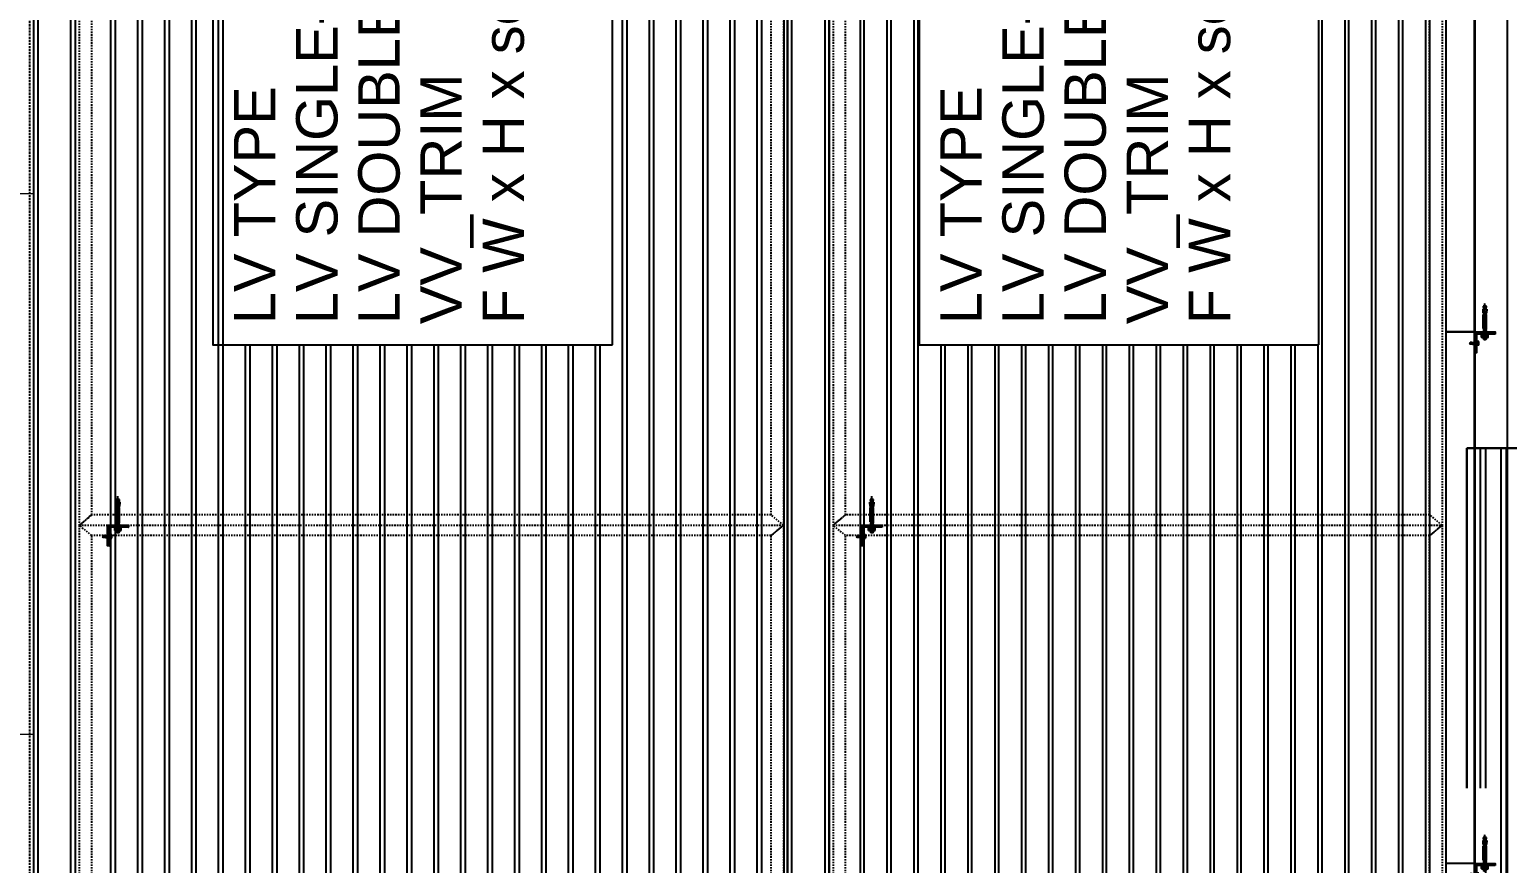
# Model space of a CAD drawing. Header units: millimetres. Extents: x -187664 to 435448, y -313239 to 299894.
# Drawn here: x 364046 to 367614, y 175036 to 177050 of the extents above; entities that cross this region are included whole.
import ezdxf
from ezdxf.enums import TextEntityAlignment as Align

# ---------------------------------------------------------------- set-up
doc = ezdxf.new("R2010")
doc.units = ezdxf.units.MM
doc.set_wipeout_variables(frame=1)
for name, pattern in [('CENTER', [2, 1.25, -0.25, 0.25, -0.25]), ('HIDDEN', [0.375, 0.25, -0.125]), ('TA_HL_001.00000', [6.5, 3.55, -2.95]), ('XKITLINE00', [0]), ('XKITLINE02', [4, 2, -2])]:
    doc.linetypes.add(name, pattern=pattern)
for name, color, linetype in [('000 - ESTIMATE_ASPG_MAIN_COLOR_6', 7, 'Continuous'), ('000 - ESTIMATE_ASPG_TEXT_COLOR_1', 7, 'Continuous'), ('000 - ESTIMATE_ASPG_WIPEOUT_', 7, 'Continuous'), ('000 - EXISTING_BUILDING_MAIN_COLOR_251', 7, 'Continuous'), ('000 - EXISTING_CANOPY_MAIN_COLOR_251', 7, 'Continuous'), ('000 - EXISTING_DIM_MAIN_COLOR_251', 7, 'Continuous'), ('000 - STRUCTURE_STEEL_ACCESORIES_MAIN_COLOR_2', 7, 'Continuous'), ('000 - STRUCTURE_STEEL_ACCESORIES_WIPEOUT_', 7, 'Continuous'), ('010 - ASPG_ACCESSORIES_HATCH_', 7, 'Continuous'), ('010 - ASPG_ACCESSORIES_SUB_COLOR_2', 7, 'Continuous'), ('010 - ASPG_ACCESSORIES_SYMBOL_', 7, 'Continuous'), ('010 - ASPG_EXTR_MAIN_COLOR_2', 7, 'Continuous'), ('010 - ASPG_EXTR_WIPEOUT_', 7, 'Continuous'), ('010 - ASPG_FASTERN_HIDDEN_', 7, 'Continuous'), ('010 - ASPG_FASTERN_MAIN_COLOR_1', 7, 'Continuous'), ('010 - ASPG_FASTERN_SUB_COLOR_2', 7, 'Continuous'), ('010 - ASPG_FRAMING_MAIN_COLOR_1', 7, 'Continuous'), ('010 - ASPG_FRAMING_SUB_COLOR_1', 7, 'Continuous'), ('010 - ASPG_FRAMING_SUB_COLOR_2', 7, 'Continuous'), ('010 - ASPG_FRAMING_WIPEOUT_', 7, 'Continuous')]:
    doc.layers.add(name, color=color, linetype=linetype)
doc.layers.add('Bolt', color=7, linetype='Continuous', lineweight=0)
doc.layers.add('Part', color=7, linetype='Continuous', lineweight=0)
doc.styles.add('_Arial', font='arial.ttf')
doc.styles.add('RomanS', font='arial.ttf', dxfattribs={"width": 0.8})

# ---------------------------------------------------------------- blocks, each defined once
blk = doc.blocks.new('*A10731050')
at = {"layer": 'Part', "color": 7, "linetype": 'XKITLINE00', "lineweight": 0}
for p, q in [((220.989273, 36.662929), (220.989273, -28.217071)), ((223.389273, -28.217071), (223.389273, 36.662929))]:
    blk.add_line(p, q, dxfattribs=at)
blk = doc.blocks.new('*A10811057')
at = {"layer": 'Part', "color": 7, "linetype": 'XKITLINE00', "lineweight": 0}
for p, q in [((198.989275, -9.257071), (198.989275, -9.777071)), ((198.989275, -9.257071), (220.829273, -9.257071)), ((220.829273, -9.257071), (220.829273, -9.777071)), ((198.989275, -9.777071), (220.829273, -9.777071))]:
    blk.add_line(p, q, dxfattribs=at)
blk = doc.blocks.new('*A10821058')
at = {"layer": 'Part', "color": 7, "linetype": 'XKITLINE00', "lineweight": 0}
for p, q in [((218.189281, -9.777071), (218.189281, -9.825071)), ((218.189281, -9.825071), (218.989281, -9.825071)), ((218.989281, -9.825071), (218.989281, -9.777071))]:
    blk.add_line(p, q, dxfattribs=at)
blk = doc.blocks.new('*A10831059')
at = {"layer": 'Part', "color": 7, "linetype": 'XKITLINE00', "lineweight": 0}
for p, q in [((218.565281, -9.825071), (218.613281, -9.825071)), ((218.565281, -10.625071), (218.565281, -9.825071)), ((218.613281, -9.825071), (218.613281, -10.625071)), ((218.565281, -10.065071), (218.613281, -10.065071)), ((218.613281, -10.625071), (218.565281, -10.625071))]:
    blk.add_line(p, q, dxfattribs=at)
blk = doc.blocks.new('*A10841060')
at = {"layer": 'Bolt'}
for points in [[(218.405, -9.729), (218.405, -9.777), (218.293, -9.777), (218.293, -9.729)], [(218.405, -9.777), (218.405, -9.825), (218.293, -9.825), (218.293, -9.777)], [(218.885, -9.729), (218.885, -9.777), (218.773, -9.777), (218.773, -9.729)], [(218.885, -9.777), (218.885, -9.825), (218.773, -9.825), (218.773, -9.777)]]:
    blk.add_hatch(color=7, dxfattribs=at).paths.add_polyline_path(points, flags=17)
at = {"layer": 'Bolt', "color": 7, "linetype": 'XKITLINE00', "lineweight": 0}
for p, q in [((218.349, -9.888), (218.349, -9.545)), ((218.829, -9.888), (218.829, -9.545)), ((218.293, -9.777), (218.293, -9.729)), ((218.293, -9.825), (218.293, -9.777)), ((218.405, -9.777), (218.405, -9.729)), ((218.405, -9.825), (218.405, -9.777)), ((218.773, -9.777), (218.773, -9.729)), ((218.773, -9.825), (218.773, -9.777)), ((218.885, -9.777), (218.885, -9.729)), ((218.885, -9.825), (218.885, -9.777))]:
    blk.add_line(p, q, dxfattribs=at)
blk = doc.blocks.new('*A10851061')
at = {"layer": 'Part', "color": 7, "linetype": 'XKITLINE00', "lineweight": 0}
for p, q in [((218.989281, 0.342929), (218.189281, 0.342929)), ((218.189281, -9.257071), (218.189281, 0.342929)), ((218.989281, -9.257071), (218.989281, 0.342929)), ((218.189281, -26.217071), (218.189281, -9.825071)), ((218.989281, -26.217071), (218.989281, -9.825071))]:
    blk.add_line(p, q, dxfattribs=at)
blk = doc.blocks.new('*A11021078')
at = {"layer": 'Part', "color": 7, "linetype": 'XKITLINE00', "lineweight": 0}
for p, q in [((200.829275, -9.825071), (200.829275, -9.777071)), ((201.629275, -9.825071), (200.829275, -9.825071)), ((201.629275, -9.777071), (201.629275, -9.825071))]:
    blk.add_line(p, q, dxfattribs=at)
blk = doc.blocks.new('*A11031079')
at = {"layer": 'Part', "color": 7, "linetype": 'XKITLINE00', "lineweight": 0}
for p, q in [((201.205275, -9.825071), (201.253275, -9.825071)), ((201.205275, -10.625071), (201.205275, -9.825071)), ((201.253275, -9.825071), (201.253275, -10.625071)), ((201.205275, -10.065071), (201.253275, -10.065071)), ((201.253275, -10.625071), (201.205275, -10.625071))]:
    blk.add_line(p, q, dxfattribs=at)
blk = doc.blocks.new('*A11041080')
at = {"layer": 'Bolt'}
for points in [[(201.045, -9.729), (201.045, -9.777), (200.933, -9.777), (200.933, -9.729)], [(201.045, -9.777), (201.045, -9.825), (200.933, -9.825), (200.933, -9.777)], [(201.525, -9.729), (201.525, -9.777), (201.413, -9.777), (201.413, -9.729)], [(201.525, -9.777), (201.525, -9.825), (201.413, -9.825), (201.413, -9.777)]]:
    blk.add_hatch(color=7, dxfattribs=at).paths.add_polyline_path(points, flags=17)
at = {"layer": 'Bolt', "color": 7, "linetype": 'XKITLINE00', "lineweight": 0}
for p, q in [((200.989, -9.888), (200.989, -9.545)), ((201.469, -9.888), (201.469, -9.545)), ((200.933, -9.777), (200.933, -9.729)), ((200.933, -9.825), (200.933, -9.777)), ((201.045, -9.777), (201.045, -9.729)), ((201.045, -9.825), (201.045, -9.777)), ((201.413, -9.777), (201.413, -9.729)), ((201.413, -9.825), (201.413, -9.777)), ((201.525, -9.777), (201.525, -9.729)), ((201.525, -9.825), (201.525, -9.777))]:
    blk.add_line(p, q, dxfattribs=at)
blk = doc.blocks.new('*A11051081')
at = {"layer": 'Part', "color": 7, "linetype": 'XKITLINE00', "lineweight": 0}
for p, q in [((201.629275, 0.342929), (200.829275, 0.342929)), ((200.829275, -9.257071), (200.829275, 0.342929)), ((201.629275, -9.257071), (201.629275, 0.342929)), ((200.829275, -26.217071), (200.829275, -9.825071)), ((201.629275, -26.217071), (201.629275, -9.825071))]:
    blk.add_line(p, q, dxfattribs=at)
blk = doc.blocks.new('*A11111087')
at = {"layer": 'Part', "color": 7, "linetype": 'XKITLINE00', "lineweight": 0}
blk.add_line((198.829275, -28.217071), (198.829275, 36.662929), dxfattribs=at)
blk = doc.blocks.new('*A11411111')
at = {"layer": 'Bolt'}
for points in [[(217.925, 0.503), (217.925, 0.423), (217.813, 0.423), (217.813, 0.503)], [(219.365, 0.503), (219.365, 0.423), (219.253, 0.423), (219.253, 0.503)]]:
    blk.add_hatch(color=7, dxfattribs=at).paths.add_polyline_path(points, flags=17)
at = {"layer": 'Bolt', "color": 7, "linetype": 'XKITLINE00', "lineweight": 0}
for p, q in [((217.813, 0.423), (217.813, 0.503)), ((217.869, 0.423), (217.869, 0.503)), ((217.925, 0.423), (217.925, 0.503)), ((219.253, 0.423), (219.253, 0.503)), ((219.309, 0.423), (219.309, 0.503)), ((219.365, 0.423), (219.365, 0.503))]:
    blk.add_line(p, q, dxfattribs=at)
blk = doc.blocks.new('*A11421112')
at = {"layer": 'Bolt', "color": 7, "linetype": 'XKITLINE02', "lineweight": 0}
for p, q in [((218.525281, 0.318929), (218.565281, 0.318929)), ((218.461921, 0.182929), (218.805281, 0.182929)), ((218.525281, 0.046929), (218.565281, 0.046929)), ((218.565281, 0.238929), (218.613281, 0.238929)), ((218.565281, 0.126929), (218.613281, 0.126929))]:
    blk.add_line(p, q, dxfattribs=at)
blk = doc.blocks.new('*A11431113')
at = {"layer": 'Part', "color": 7, "linetype": 'XKITLINE00', "lineweight": 0}
for p, q in [((218.085281, 0.422929), (218.085281, 0.382929)), ((218.085281, 0.382929), (218.525281, 0.382929)), ((218.525281, 0.382929), (218.525281, 0.342929)), ((218.565281, 0.342929), (218.565281, 0.422929))]:
    blk.add_line(p, q, dxfattribs=at)
blk = doc.blocks.new('*A11441114')
at = {"layer": 'Part', "color": 7, "linetype": 'XKITLINE00', "lineweight": 0}
for p, q in [((217.549281, 0.662929), (217.709281, 0.502929)), ((219.469281, 0.502929), (219.629281, 0.662929)), ((217.709281, 0.502929), (219.469281, 0.502929))]:
    blk.add_line(p, q, dxfattribs=at)
blk = doc.blocks.new('*A11451115')
at = {"layer": 'Part', "color": 7, "linetype": 'XKITLINE00', "lineweight": 0}
for p, q in [((217.709281, 0.422929), (217.709281, 0.502929)), ((217.709281, 0.502929), (219.469281, 0.502929)), ((217.709281, 0.422929), (219.469281, 0.422929)), ((219.469281, 0.422929), (219.469281, 0.502929))]:
    blk.add_line(p, q, dxfattribs=at)
blk = doc.blocks.new('*A11461116')
at = {"layer": 'Bolt'}
for points in [[(200.565, 0.503), (200.565, 0.423), (200.453, 0.423), (200.453, 0.503)], [(202.005, 0.503), (202.005, 0.423), (201.893, 0.423), (201.893, 0.503)]]:
    blk.add_hatch(color=7, dxfattribs=at).paths.add_polyline_path(points, flags=17)
at = {"layer": 'Bolt', "color": 7, "linetype": 'XKITLINE00', "lineweight": 0}
for p, q in [((200.453, 0.423), (200.453, 0.503)), ((200.509, 0.423), (200.509, 0.503)), ((200.565, 0.423), (200.565, 0.503)), ((201.893, 0.423), (201.893, 0.503)), ((201.949, 0.423), (201.949, 0.503)), ((202.005, 0.423), (202.005, 0.503))]:
    blk.add_line(p, q, dxfattribs=at)
blk = doc.blocks.new('*A11471117')
at = {"layer": 'Bolt', "color": 7, "linetype": 'XKITLINE02', "lineweight": 0}
for p, q in [((201.165275, 0.318929), (201.205275, 0.318929)), ((201.101915, 0.182929), (201.445275, 0.182929)), ((201.165275, 0.046929), (201.205275, 0.046929)), ((201.205275, 0.238929), (201.253275, 0.238929)), ((201.205275, 0.126929), (201.253275, 0.126929))]:
    blk.add_line(p, q, dxfattribs=at)
blk = doc.blocks.new('*A11481118')
at = {"layer": 'Part', "color": 7, "linetype": 'XKITLINE00', "lineweight": 0}
for p, q in [((200.725275, 0.422929), (200.725275, 0.382929)), ((200.725275, 0.382929), (201.165275, 0.382929)), ((201.165275, 0.382929), (201.165275, 0.342929)), ((201.205275, 0.342929), (201.205275, 0.422929))]:
    blk.add_line(p, q, dxfattribs=at)
blk = doc.blocks.new('*A11491119')
at = {"layer": 'Part', "color": 7, "linetype": 'XKITLINE00', "lineweight": 0}
for p, q in [((200.189275, 0.662929), (200.349275, 0.502929)), ((202.109275, 0.502929), (202.269275, 0.662929)), ((200.349275, 0.502929), (202.109275, 0.502929))]:
    blk.add_line(p, q, dxfattribs=at)
blk = doc.blocks.new('*A11501120')
at = {"layer": 'Part', "color": 7, "linetype": 'XKITLINE00', "lineweight": 0}
for p, q in [((200.349275, 0.422929), (200.349275, 0.502929)), ((200.349275, 0.502929), (202.109275, 0.502929)), ((200.349275, 0.422929), (202.109275, 0.422929)), ((202.109275, 0.422929), (202.109275, 0.502929))]:
    blk.add_line(p, q, dxfattribs=at)
blk = doc.blocks.new('*A11561126')
at = {"layer": 'Part', "color": 7, "linetype": 'XKITLINE00', "lineweight": 0}
for p, q in [((198.829275, 5.462929), (198.829275, 0.662929)), ((198.829275, 5.462929), (220.989273, 5.462929)), ((198.829275, 0.662929), (220.989273, 0.662929))]:
    blk.add_line(p, q, dxfattribs=at)
blk = doc.blocks.new('W-1-PP19-ST-ENT1-1_20260611-185229_ELEVATION_2_ST')
at = {"layer": '000 - EXISTING_BUILDING_MAIN_COLOR_251'}
h = blk.add_hatch(dxfattribs=at)
h.set_pattern_fill('ANSI31', scale=100, angle=45)
h.set_pattern_definition([(90, (-12477.15, 83424.1), (-317.5, 0), [])])
h.paths.add_polyline_path([(-529.4, 113947.1), (-3980, 113947.1), (-3980, 105550), (-529.4, 105550)])
at = {"layer": '000 - EXISTING_BUILDING_MAIN_COLOR_251', "color": 7, "linetype": 'HIDDEN', "ltscale": 20}
blk.add_lwpolyline([(-529.4, 113947.1), (-4028, 113947.1), (-4028, 105550), (-529.4, 105550)], close=True, dxfattribs=at)
at = {"layer": '000 - EXISTING_DIM_MAIN_COLOR_251', "color": 7, "linetype": 'XKITLINE00', "lineweight": 0}
for p, q in [((-3853, 109150), (-6399.1, 109150)), ((-3853, 109150), (-6399.1, 109150)), ((-3833, 107845), (-5746.9, 107845)), ((-3833, 107845), (-5746.9, 107845))]:
    blk.add_line(p, q, dxfattribs=at)
at = {"color": 7, "lineweight": 0, "xscale": 125, "yscale": 125, "zscale": 125}
for name in ['*A11111087', '*A10731050', '*A11561126', '*A11491119', '*A11441114', '*A11501120', '*A11461116', '*A11481118', '*A11051081', '*A11471117', '*A11451115', '*A11411111', '*A11431113', '*A10851061', '*A11421112', '*A10811057', '*A11041080', '*A10841060', '*A11021078', '*A11031079', '*A10821058', '*A10831059']:
    blk.add_blockref(name, (-28581.7, 109067.1), dxfattribs=at)
at = {"layer": '000 - EXISTING_DIM_MAIN_COLOR_251', "color": 7, "style": 'RomanS'}
for tag, p in [('A1', (-4058, 116538.2)), ('A', (0, 116524.1))]:
    blk.add_attdef(tag, text='', height=250, dxfattribs=at).set_placement(p, align=Align.MIDDLE_CENTER)
blk = doc.blocks.new('*U5306')
at = {"color": 7}
blk.add_wipeout([(50, 0), (1770, 0), (1770, 8400), (50, 8400)], dxfattribs=at).dxf.layer = '010 - ASPG_EXTR_WIPEOUT_'
at = {"layer": '010 - ASPG_EXTR_MAIN_COLOR_2', "color": 7}
for points in [[(113.3, 0), (123.6, 0), (123.6, 8400), (113.3, 8400)], [(178.3, 0), (188.6, 0), (188.6, 8400), (178.3, 8400)], [(243.3, 0), (253.6, 0), (253.6, 8400), (243.3, 8400)], [(308.3, 0), (318.6, 0), (318.6, 8400), (308.3, 8400)], [(373.3, 0), (383.6, 0), (383.6, 8400), (373.3, 8400)], [(438.3, 0), (448.6, 0), (448.6, 8400), (438.3, 8400)], [(503.3, 0), (513.6, 0), (513.6, 8400), (503.3, 8400)], [(568.3, 0), (578.6, 0), (578.6, 8400), (568.3, 8400)], [(633.3, 0), (643.6, 0), (643.6, 8400), (633.3, 8400)], [(698.3, 0), (708.6, 0), (708.6, 8400), (698.3, 8400)], [(763.3, 0), (773.6, 0), (773.6, 8400), (763.3, 8400)], [(828.3, 0), (838.6, 0), (838.6, 8400), (828.3, 8400)], [(893.3, 0), (903.6, 0), (903.6, 8400), (893.3, 8400)], [(958.3, 0), (968.6, 0), (968.6, 8400), (958.3, 8400)], [(1023.3, 0), (1033.6, 0), (1033.6, 8400), (1023.3, 8400)], [(1088.3, 0), (1098.6, 0), (1098.6, 8400), (1088.3, 8400)], [(1153.3, 0), (1163.6, 0), (1163.6, 8400), (1153.3, 8400)], [(1218.3, 0), (1228.6, 0), (1228.6, 8400), (1218.3, 8400)], [(1283.3, 0), (1293.6, 0), (1293.6, 8400), (1283.3, 8400)], [(1348.3, 0), (1358.6, 0), (1358.6, 8400), (1348.3, 8400)], [(1413.3, 0), (1423.6, 0), (1423.6, 8400), (1413.3, 8400)], [(1478.3, 0), (1488.6, 0), (1488.6, 8400), (1478.3, 8400)], [(1543.3, 0), (1553.6, 0), (1553.6, 8400), (1543.3, 8400)], [(1608.3, 0), (1618.6, 0), (1618.6, 8400), (1608.3, 8400)], [(1673.3, 0), (1683.6, 0), (1683.6, 8400), (1673.3, 8400)]]:
    blk.add_lwpolyline(points, close=True, dxfattribs=at)
at = {"layer": '010 - ASPG_FRAMING_SUB_COLOR_2', "color": 7}
blk.add_lwpolyline([(50, 0), (1770, 0), (1770, 8400), (50, 8400)], close=True, dxfattribs=at)
at = {"color": 7}
for points in [[(-50, 0), (50, 0), (50, 8400), (-50, 8400)], [(1770, 0), (1870, 0), (1870, 8400), (1770, 8400)]]:
    blk.add_wipeout(points, dxfattribs=at).dxf.layer = '010 - ASPG_EXTR_WIPEOUT_'
at = {"layer": '010 - ASPG_EXTR_MAIN_COLOR_2', "color": 7}
blk.add_lwpolyline([(48.3, 0), (58.6, 0), (58.6, 8400), (48.3, 8400)], close=True, dxfattribs=at)
at = {"layer": '010 - ASPG_FRAMING_MAIN_COLOR_1', "color": 7}
for points in [[(-50, 0), (-40, 0), (-40, 8400), (-50, 8400)], [(40, 0), (50, 0), (50, 8400), (40, 8400)], [(1770, 0), (1780, 0), (1780, 8400), (1770, 8400)], [(1860, 0), (1870, 0), (1870, 8400), (1860, 8400)]]:
    blk.add_lwpolyline(points, close=True, dxfattribs=at)
at = {"layer": '010 - ASPG_FRAMING_SUB_COLOR_2', "color": 7}
for points in [[(-50, 0), (50, 0), (50, 8400), (-50, 8400)], [(1770, 0), (1870, 0), (1870, 8400), (1770, 8400)]]:
    blk.add_lwpolyline(points, close=True, dxfattribs=at)
blk = doc.blocks.new('*U5307')
at = {"color": 7}
blk.add_wipeout([(50, 0), (1540, 0), (1540, 8400), (50, 8400)], dxfattribs=at).dxf.layer = '010 - ASPG_EXTR_WIPEOUT_'
at = {"layer": '010 - ASPG_EXTR_MAIN_COLOR_2', "color": 7}
for points in [[(125, 0), (135.2, 0), (135.2, 8400), (125, 8400)], [(190, 0), (200.2, 0), (200.2, 8400), (190, 8400)], [(255, 0), (265.2, 0), (265.2, 8400), (255, 8400)], [(320, 0), (330.2, 0), (330.2, 8400), (320, 8400)], [(385, 0), (395.2, 0), (395.2, 8400), (385, 8400)], [(450, 0), (460.2, 0), (460.2, 8400), (450, 8400)], [(515, 0), (525.2, 0), (525.2, 8400), (515, 8400)], [(580, 0), (590.2, 0), (590.2, 8400), (580, 8400)], [(645, 0), (655.2, 0), (655.2, 8400), (645, 8400)], [(710, 0), (720.2, 0), (720.2, 8400), (710, 8400)], [(775, 0), (785.2, 0), (785.2, 8400), (775, 8400)], [(840, 0), (850.2, 0), (850.2, 8400), (840, 8400)], [(905, 0), (915.2, 0), (915.2, 8400), (905, 8400)], [(970, 0), (980.2, 0), (980.2, 8400), (970, 8400)], [(1035, 0), (1045.2, 0), (1045.2, 8400), (1035, 8400)], [(1100, 0), (1110.2, 0), (1110.2, 8400), (1100, 8400)], [(1165, 0), (1175.2, 0), (1175.2, 8400), (1165, 8400)], [(1230, 0), (1240.2, 0), (1240.2, 8400), (1230, 8400)], [(1295, 0), (1305.2, 0), (1305.2, 8400), (1295, 8400)], [(1360, 0), (1370.2, 0), (1370.2, 8400), (1360, 8400)], [(1425, 0), (1435.2, 0), (1435.2, 8400), (1425, 8400)], [(1490, 0), (1500.2, 0), (1500.2, 8400), (1490, 8400)]]:
    blk.add_lwpolyline(points, close=True, dxfattribs=at)
at = {"layer": '010 - ASPG_FRAMING_SUB_COLOR_2', "color": 7}
blk.add_lwpolyline([(50, 0), (1540, 0), (1540, 8400), (50, 8400)], close=True, dxfattribs=at)
at = {"color": 7}
blk.add_wipeout([(-50, 0), (50, 0), (50, 8400), (-50, 8400)], dxfattribs=at).dxf.layer = '010 - ASPG_EXTR_WIPEOUT_'
at = {"layer": '010 - ASPG_FRAMING_MAIN_COLOR_1', "color": 7}
for points in [[(-50, 0), (-40, 0), (-40, 8400), (-50, 8400)], [(40, 0), (50, 0), (50, 8400), (40, 8400)]]:
    blk.add_lwpolyline(points, close=True, dxfattribs=at)
at = {"layer": '010 - ASPG_FRAMING_SUB_COLOR_2', "color": 7}
blk.add_lwpolyline([(-50, 0), (50, 0), (50, 8400), (-50, 8400)], close=True, dxfattribs=at)
blk = doc.blocks.new('*U5735')
at = {"layer": '010 - ASPG_ACCESSORIES_SUB_COLOR_2', "color": 7}
for p, q in [((-2.1, -1.5), (-2.1, 0)), ((2.1, -1), (2.1, 0)), ((-2.7, -1.9), (2.7, -1.4)), ((-2.7, -1.9), (-2.1, -1.5)), ((-2.7, -1.9), (-2.1, -2.3)), ((-2.7, -3.7), (2.7, -3.2)), ((-2.7, -3.7), (-2.1, -3.3)), ((-2.7, -3.7), (-2.1, -4.1)), ((-2.7, -5.5), (2.7, -5)), ((-2.7, -5.5), (2.7, -5)), ((-2.7, -5.5), (-2.1, -5.1)), ((-2.7, -5.5), (-2.1, -5.1)), ((-2.7, -5.5), (-2.1, -5.9)), ((-2.7, -5.5), (-2.1, -5.9)), ((-2.7, -7.3), (2.7, -6.8)), ((-2.7, -7.3), (-2.1, -6.9)), ((-2.7, -7.3), (-2.1, -7.7)), ((-2.7, -9.1), (-2.1, -8.7)), ((-2.7, -9.1), (-1.6, -9)), ((-2.7, -9.1), (-2.1, -9.5)), ((-2.7, -10.9), (-2.1, -10.5)), ((-2.7, -10.9), (-1.8, -10.8)), ((-2.7, -10.9), (-2.1, -11.3)), ((-2.1, -1.5), (2.1, -1)), ((-2.1, -2.3), (2.1, -1.8)), ((-2.1, -3.3), (-2.1, -2.3)), ((-2.1, -3.3), (2.1, -2.8)), ((-2.1, -4.1), (2.1, -3.6)), ((-2.1, -5.1), (-2.1, -4.1)), ((-2.1, -5.1), (2.1, -4.6)), ((-2.1, -5.1), (2.1, -4.6)), ((-2.1, -5.9), (2.1, -5.4)), ((-2.1, -5.9), (2.1, -5.4)), ((-2.1, -6.9), (-2.1, -5.9)), ((-2.1, -6.9), (-2.1, -5.9)), ((-2.1, -6.9), (2.1, -6.4)), ((-2.1, -7.7), (2.1, -7.2)), ((-2.1, -8.7), (-2.1, -7.7)), ((-2.1, -8.7), (-1.1, -8.6)), ((-2.1, -9.5), (-1.6, -9.4)), ((-2.1, -10.5), (-2.1, -9.5)), ((-2.1, -10.5), (-1.8, -10.5)), ((-2.1, -11.3), (-1.9, -11.2)), ((-2.1, -12.4), (-2.1, -11.3)), ((-2.1, -12.4), (-2.1, -15.6)), ((0, -17.2), (-2.1, -15.6)), ((0, -17.2), (2.1, -15.6)), ((0.4, -8.4), (2.1, -8.2)), ((0.7, -8.8), (2.7, -8.6)), ((0.7, -9.1), (2.1, -9)), ((0.7, -10.2), (2.1, -10)), ((0.7, -10.6), (2.7, -10.4)), ((0.7, -10.9), (2.1, -10.8)), ((2.7, -1.4), (2.1, -1)), ((2.7, -1.4), (2.1, -1.8)), ((2.1, -2.8), (2.1, -1.8)), ((2.7, -3.2), (2.1, -2.8)), ((2.7, -3.2), (2.1, -3.6)), ((2.1, -4.6), (2.1, -3.6)), ((2.7, -5), (2.1, -4.6)), ((2.7, -5), (2.1, -4.6)), ((2.7, -5), (2.1, -5.4)), ((2.7, -5), (2.1, -5.4)), ((2.1, -6.4), (2.1, -5.4)), ((2.1, -6.4), (2.1, -5.4)), ((2.7, -6.8), (2.1, -6.4)), ((2.7, -6.8), (2.1, -7.2)), ((2.1, -8.2), (2.1, -7.2)), ((2.7, -8.6), (2.1, -8.2)), ((2.7, -8.6), (2.1, -9)), ((2.1, -10), (2.1, -9)), ((2.7, -10.4), (2.1, -10)), ((2.7, -10.4), (2.1, -10.8)), ((2.1, -10.8), (2.1, -15.6))]:
    blk.add_line(p, q, dxfattribs=at)
blk.add_lwpolyline([(0, -17.2), (0.7, -11.5), (0.7, -8.7, 0.417657), (0.4, -8.4, 0.070993), (-1.5, -8.7), (-2.1, -12.4)], format="xyb", dxfattribs=at)
at = {"layer": '010 - ASPG_ACCESSORIES_SYMBOL_', "color": 7, "linetype": 'CENTER'}
blk.add_line((0, 6.1), (0, -18.2), dxfattribs=at)
at = {"layer": '010 - ASPG_FASTERN_MAIN_COLOR_1', "color": 7}
for p, q in [((-5.5, 0.5), (-5.5, 0)), ((5.5, 0), (-5.5, 0)), ((-5.2, 0.9), (-4.2, 1.2)), ((5.2, 0.9), (-5.2, 0.9)), ((-4.2, 5), (-4.2, 1.2)), ((4.2, 1.2), (-4.2, 1.2)), ((3.1, 5.5), (-3.1, 5.5)), ((-2.6, 0.9), (-2.1, 1.2)), ((-2.1, 5), (-2.1, 1.2)), ((2.1, 5), (2.1, 1.2)), ((2.4, 0.9), (2.1, 1.2)), ((4.2, 5), (4.2, 1.2)), ((5.2, 0.9), (4.2, 1.2)), ((5.5, 0.5), (5.5, 0))]:
    blk.add_line(p, q, dxfattribs=at)
for centre, radius, start, end in [((-5.2, 0.5), 0.3, 90, 180), ((-3.1, 3.9), 1.56, 48.0171, 131.9829), ((0, -0.2), 5.63, 68.2799, 111.7201), ((3.1, 3.9), 1.56, 48.0171, 131.9829), ((5.2, 0.5), 0.3, 0, 90)]:
    blk.add_arc(centre, radius, start, end, dxfattribs=at)
blk = doc.blocks.new('000_ASPG_TYP_FILES_EXPANSION_BOLT_1')
at = {"layer": '010 - ASPG_FASTERN_HIDDEN_', "color": 7, "linetype": 'CENTER'}
blk.add_line((-15.3, 0), (74.9, 0), dxfattribs=at)
at = {"layer": '010 - ASPG_FASTERN_MAIN_COLOR_1', "color": 7}
for p, q in [((-8, 7.2), (-7.4, 7.9)), ((-8, 7.2), (-8, -7.2)), ((-7.4, 7.9), (-2.2, 7.9)), ((-7.4, 3.9), (-2.2, 3.9)), ((-1.6, 7.2), (-2.2, 7.9)), ((-1.6, 7.2), (-1.6, -7.2)), ((-7.4, -7.9), (-8, -7.2)), ((-7.4, -3.9), (-2.2, -3.9)), ((-7.4, -7.9), (-2.2, -7.9)), ((-2.2, -7.9), (-1.6, -7.2))]:
    blk.add_line(p, q, dxfattribs=at)
blk.add_lwpolyline([(-1.6, -8.4), (0, -8.4), (0, 8.4), (-1.6, 8.4)], close=True, dxfattribs=at)
for centre, radius, start, end in [((-4.7, 5.9), 3.33, 143.8846, 216.1154), ((4.4, 0), 12.4, 161.4826, 198.5174), ((-4.9, 5.9), 3.33, 323.8846, 36.1154), ((-14, 0), 12.4, 341.4826, 18.5174), ((-4.7, -5.9), 3.33, 143.8846, 216.1154), ((-4.9, -5.9), 3.33, 323.8846, 36.1154)]:
    blk.add_arc(centre, radius, start, end, dxfattribs=at)
at = {"layer": '010 - ASPG_FASTERN_SUB_COLOR_2', "color": 7}
for p, q in [((-13, 2), (-12.2, 2.8)), ((-13, -2), (-13, 2)), ((-11.7, 2.8), (-12.2, -2.8)), ((-12.2, 2.8), (-11.7, 2.8)), ((-10.9, 4), (-11.7, 2.8)), ((-10.9, 4), (-11.6, -4)), ((-10.3, 2.8), (-10.9, 4)), ((-10.3, 2.8), (-10.8, -2.8)), ((-9.5, 4), (-10.3, 2.8)), ((-9.5, 4), (-10.2, -4)), ((-8.9, 2.8), (-9.5, 4)), ((-8.9, 2.8), (-9.4, -2.8)), ((-8.2, 4), (-8.9, 2.8)), ((-8.2, 4), (-8.8, -4)), ((0.7, 4), (-0.1, 2.8)), ((0.7, 4), (0, -4)), ((1.3, 2.8), (0.7, 4)), ((1.3, 2.8), (0.8, -2.8)), ((2, 4), (1.3, 2.8)), ((2, 4), (1.4, -4)), ((2.6, 2.8), (2, 4)), ((2.6, 2.8), (2.2, -2.8)), ((3.4, 4), (2.6, 2.8)), ((3.4, 4), (2.7, -4)), ((4, 2.8), (3.4, 4)), ((4, 2.8), (3.5, -2.8)), ((4.8, 4), (4, 2.8)), ((4.8, 4), (4.1, -4)), ((5.4, 2.8), (4.8, 4)), ((5.4, 2.8), (4.9, -2.8)), ((6.2, 4), (5.4, 2.8)), ((6.2, 4), (5.5, -4)), ((6.8, 2.8), (6.2, 4)), ((6.8, 2.8), (6.3, -2.8)), ((7.6, 4), (6.8, 2.8)), ((7.6, 4), (6.9, -4)), ((8.2, 2.8), (7.6, 4)), ((8.2, 2.8), (7.7, -2.8)), ((9, 4), (8.2, 2.8)), ((9, 4), (8.3, -4)), ((9.6, 2.8), (9, 4)), ((9.6, 2.8), (9.1, -2.8)), ((10.4, 4), (9.6, 2.8)), ((10.4, 4), (9.7, -4)), ((11, 2.8), (10.4, 4)), ((11, 2.8), (10.5, -2.8)), ((11.7, 4), (11, 2.8)), ((11.7, 4), (11.1, -4)), ((12.3, 2.8), (11.7, 4)), ((12.3, 2.8), (11.9, -2.8)), ((13.1, 4), (12.3, 2.8)), ((13.1, 4), (12.4, -4)), ((13.1, 4), (47.5, 4)), ((47.5, 3), (47.5, 4)), ((50.5, 3), (47.5, 3)), ((50.5, 4), (60.3, 4.6)), ((50.5, 2), (50.5, 4)), ((50.5, 2), (51.5, 2)), ((50.5, -4), (50.5, 1)), ((50.7, 1.2), (51, 1.2)), ((52, 0.2), (52, -0.7)), ((52.5, 1), (52.5, 0)), ((54.7, -0.3), (55.3, 1.3)), ((55, -1.1), (55.7, 0.8)), ((56.2, 2), (57.5, 2)), ((56.7, 1.4), (57.1, 1.4)), ((58.1, 0.5), (58.2, -0.8)), ((58.5, 1), (58.5, 0)), ((60.3, 4.6), (60.3, -1.1)), ((67.5, 4), (60.3, 3.3)), ((67.5, -4), (67.5, 4)), ((-13, -2), (-12.2, -2.8)), ((-11.6, -4), (-12.2, -2.8)), ((-10.8, -2.8), (-11.6, -4)), ((-10.2, -4), (-10.8, -2.8)), ((-9.4, -2.8), (-10.2, -4)), ((-8.8, -4), (-9.4, -2.8)), ((-8, -2.8), (-8.8, -4)), ((0.8, -2.8), (0, -4)), ((1.4, -4), (0.8, -2.8)), ((2.2, -2.8), (1.4, -4)), ((2.7, -4), (2.2, -2.8)), ((3.5, -2.8), (2.7, -4)), ((4.1, -4), (3.5, -2.8)), ((4.9, -2.8), (4.1, -4)), ((5.5, -4), (4.9, -2.8)), ((6.3, -2.8), (5.5, -4)), ((6.9, -4), (6.3, -2.8)), ((7.7, -2.8), (6.9, -4)), ((8.3, -4), (7.7, -2.8)), ((9.1, -2.8), (8.3, -4)), ((9.7, -4), (9.1, -2.8)), ((10.5, -2.8), (9.7, -4)), ((11.1, -4), (10.5, -2.8)), ((11.9, -2.8), (11.1, -4)), ((12.4, -4), (11.9, -2.8)), ((12.5, -4), (47.5, -4)), ((47.5, -4), (47.5, -3)), ((47.5, -3), (50.5, -3)), ((60.3, -4.7), (50.5, -4)), ((53, -1.7), (54.1, -1.7)), ((53.5, -1), (53.8, -1)), ((59.2, -1.7), (60.3, -1.7)), ((59.5, -1), (60.3, -1.1)), ((60.3, -1.7), (60.3, -4.7)), ((60.3, -3.3), (67.5, -4))]:
    blk.add_line(p, q, dxfattribs=at)
for centre, start, end in [((51, 0.2), 0, 121.9394), ((51.5, 1), 0, 90), ((56.2, 1), 90, 161.5651), ((56.7, 0.4), 90, 159.1163), ((57.1, 0.4), 3.0186, 90), ((57.5, 1), 0, 90), ((53, -0.7), 180, 270), ((53.5, 0), 180, 270), ((53.8, 0), 270, 341.5651), ((54.1, -0.7), 270, 339.1163), ((59.2, -0.7), 183.0186, 270), ((59.5, 0), 180, 267.8255)]:
    blk.add_arc(centre, 1, start, end, dxfattribs=at)
blk = doc.blocks.new('*U5745')
at = {"color": 7}
blk.add_wipeout([(-50, 5), (-5, 5), (-5, 50), (0, 50), (0, 0), (-50, 0)], dxfattribs=at).dxf.layer = '000 - STRUCTURE_STEEL_ACCESORIES_WIPEOUT_'
at = {"layer": '010 - ASPG_ACCESSORIES_HATCH_'}
h = blk.add_hatch(dxfattribs=at)
h.set_pattern_fill('ANSI32', scale=0.03)
h.set_pattern_definition([(45, (-2702421.3236, -137477.4248), (-2.0205576272, 2.0205576272), []), (45, (-2702419.9766, -137477.4248), (-2.0205576272, 2.0205576272), [])])
h.paths.add_polyline_path([(-50, 5), (-5, 5), (-5, 50), (0, 50), (0, 0), (-50, 0)])
at = {"layer": '000 - STRUCTURE_STEEL_ACCESORIES_MAIN_COLOR_2', "color": 7}
blk.add_lwpolyline([(-50, 5), (-5, 5), (-5, 50), (0, 50), (0, 0), (-50, 0)], close=True, dxfattribs=at)
at = {"color": 7}
for name, p, rotation in [('000_ASPG_TYP_FILES_EXPANSION_BOLT_1', (-25, 5), 270), ('*U5735', (-5, 27.5), 90.00000000000001)]:
    blk.add_blockref(name, p, dxfattribs=dict(at, rotation=rotation))
blk = doc.blocks.new('*U5828')
at = {"color": 7}
blk.add_wipeout([(7700, 67.8), (7700, 146.8), (0, 146.8), (0, 67.8)], dxfattribs=at).dxf.layer = '010 - ASPG_EXTR_WIPEOUT_'
at = {"layer": '010 - ASPG_EXTR_MAIN_COLOR_2', "color": 7}
blk.add_lwpolyline([(7700, 69.8), (7700, 146.8), (0, 146.8), (0, 69.8)], close=True, dxfattribs=at)
at = {"color": 7, "xscale": -1, "rotation": 90}
blk.add_blockref('*U5745', (1283.3, 68.5), dxfattribs=at)
blk = doc.blocks.new('*U5829')
at = {"color": 7}
blk.add_wipeout([(0, 0), (1283.3, 0), (1283.3, 67.3), (0, 67.3)], dxfattribs=at).dxf.layer = '010 - ASPG_FRAMING_WIPEOUT_'
at = {"layer": '010 - ASPG_FRAMING_SUB_COLOR_2', "color": 7}
blk.add_lwpolyline([(0, 0), (1283.3, 0), (1283.3, 67.3), (0, 67.3)], close=True, dxfattribs=at)
at = {"color": 7, "xscale": -1, "rotation": 90}
blk.add_blockref('*U5745', (1283.3, 68.5), dxfattribs=at)
blk = doc.blocks.new('A$Ca94a9856')
at = {"layer": '000 - EXISTING_CANOPY_MAIN_COLOR_251', "color": 7}
for p, q in [((-35, 2946.3), (100, 2946.3)), ((100, 2946.3), (-35, 2946.3)), ((-35, 2946.3), (30, 2946.3)), ((30, 2946.3), (-35, 2946.3)), ((-35, 2946.3), (30, 2946.3)), ((30, 2946.3), (-35, 2946.3)), ((5, 2946.3), (17, 2946.3)), ((17, 2946.3), (5, 2946.3)), ((5, 2946.3), (5, 587.3)), ((17, 1700), (17, 2946.3)), ((55, 2946.3), (67, 2946.3)), ((67, 2946.3), (55, 2946.3)), ((55, 2946.3), (55, 2125)), ((67, 2125), (67, 2946.3)), ((100, 2946.3), (100, 2125)), ((100, 2125), (100, 2946.3)), ((100, 2623.9), (100, 2462.8)), ((100, 2462.8), (100, 2623.9)), ((100, 2623.9), (100, 2462.8)), ((100, 2462.8), (100, 2623.9)), ((55, 1990), (55, 587.3))]:
    blk.add_line(p, q, dxfattribs=at)
blk = doc.blocks.new('C-1-PP19-AR-2150-01-D_20260611-152656_ELEVATION_4_EX_CANOPY')
at = {"color": 7}
blk.add_blockref('A$Ca94a9856', (458, 105550), dxfattribs=at)
blk = doc.blocks.new('*U5835')
at = {"layer": '010 - ASPG_FRAMING_SUB_COLOR_1', "color": 7, "linetype": 'ByBlock'}
for points in [[(0, 0), (0, 1470), (25, 1440), (25, 30), (0, 0)], [(1400, 1470), (0, 1470), (25, 1440), (1375, 1440)], [(1400, 0), (1400, 1470), (1375, 1440), (1375, 30), (1400, 0)], [(25, 30), (1375, 30), (1400, 0), (0, 0), (25, 30)]]:
    blk.add_lwpolyline(points, close=True, dxfattribs=at)
at = {"color": 7, "xscale": -1, "rotation": 90}
blk.add_blockref('*U5745', (1400, 68.5), dxfattribs=at)
blk = doc.blocks.new('*U5834')
at = {"layer": '010 - ASPG_FRAMING_SUB_COLOR_1', "color": 7, "linetype": 'ByBlock'}
for points in [[(0, 0), (0, 1700), (25, 1670), (25, 30), (0, 0)], [(1400, 1700), (0, 1700), (25, 1670), (1375, 1670)], [(1400, 0), (1400, 1700), (1375, 1670), (1375, 30), (1400, 0)], [(25, 30), (1375, 30), (1400, 0), (0, 0), (25, 30)]]:
    blk.add_lwpolyline(points, close=True, dxfattribs=at)
at = {"color": 7, "xscale": -1, "rotation": 90}
blk.add_blockref('*U5745', (1400, 68.5), dxfattribs=at)
blk = doc.blocks.new('A$Cd3cf6656')
at = {"color": 7}
blk.add_wipeout([(-964.7, -457.4), (1855.6, -457.4), (1855.6, 457.4), (-964.7, 457.4)], dxfattribs=at).dxf.layer = '000 - ESTIMATE_ASPG_WIPEOUT_'
at = {"layer": '000 - ESTIMATE_ASPG_MAIN_COLOR_6', "color": 7}
blk.add_lwpolyline([(-964.7, -457.4), (1855.6, -457.4), (1855.6, 507.4), (-964.7, 507.4)], close=True, dxfattribs=at)
at = {"layer": '000 - ESTIMATE_ASPG_TEXT_COLOR_1', "color": 7, "style": '_Arial'}
for s, p in [('LV TYPE', (-914.7, 356.5)), ('LV SINGLE-H', (-914.7, 206.5)), ('LV DOUBLE-H', (-914.7, 56.5)), ('VV_TRIM', (-914.7, -93.5)), ('F W x H x set', (-914.7, -243.5))]:
    blk.add_text(s, height=100, dxfattribs=at).set_placement(p)
for tag, p in [('LV_TYPE_VAL', (138.1, 356.5)), ('LV_SIN-H_VAL', (138.1, 206.5)), ('LV_DOU-H_VAL', (138.1, 56.5)), ('V-TRIM_VAL', (138.1, -93.5)), ('FRAME_VAL', (138.1, -243.5)), ('FRAME_SET', (138.1, -393.5))]:
    blk.add_attdef(tag, p, '', height=100, dxfattribs=at)

msp = doc.modelspace()

# ---------------------------------------------------------------- block references
at = {"color": 7}
msp.add_blockref('W-1-PP19-ST-ENT1-1_20260611-185229_ELEVATION_2_ST', (368074.332, 67502.983), dxfattribs=at)

# ---------------------------------------------------------------- next in the draw order: block references
at = {"color": 7, "xscale": -1}
msp.add_blockref('*U5306', (365926.332, 173052.983), dxfattribs=at)

# ---------------------------------------------------------------- next in the draw order: block references
at = {"color": 7}
msp.add_blockref('*U5307', (365926.332, 173052.983), dxfattribs=at)

# ---------------------------------------------------------------- next in the draw order: block references
at = {"color": 7, "linetype": 'TA_HL_001.00000', "xscale": -1, "rotation": 270}
for name, p in [('*U5828', (367466.332, 173752.983)), ('*U5834', (364166.332, 174452.983))]:
    msp.add_blockref(name, p, dxfattribs=at)

# ---------------------------------------------------------------- next in the draw order: block references
for name, p in [('*U5834', (364166.332, 175852.983)), ('*U5829', (367466.332, 175036.316))]:
    msp.add_blockref(name, p, dxfattribs=at)

# ---------------------------------------------------------------- next in the draw order: block references
at = {"color": 7, "rotation": 90}
msp.add_blockref('A$Cd3cf6656', (364996.325, 177252.983), dxfattribs=at)
at = {"color": 7, "linetype": 'TA_HL_001.00000', "xscale": -1, "rotation": 270}
for name, p in [('*U5829', (367466.332, 176319.65)), ('*U5835', (365986.332, 174452.983))]:
    msp.add_blockref(name, p, dxfattribs=at)
at = {"color": 7, "xscale": -1}
msp.add_blockref('C-1-PP19-AR-2150-01-D_20260611-152656_ELEVATION_4_EX_CANOPY', (368074.332, 67542.985), dxfattribs=at)

# ---------------------------------------------------------------- next in the draw order: block references
at = {"color": 7, "linetype": 'TA_HL_001.00000', "xscale": -1, "rotation": 270}
msp.add_blockref('*U5835', (365986.332, 175852.983), dxfattribs=at)

# ---------------------------------------------------------------- next in the draw order: block references
at = {"color": 7, "rotation": 90}
msp.add_blockref('A$Cd3cf6656', (366701.325, 177252.983), dxfattribs=at)

doc.saveas('drawing.dxf')
